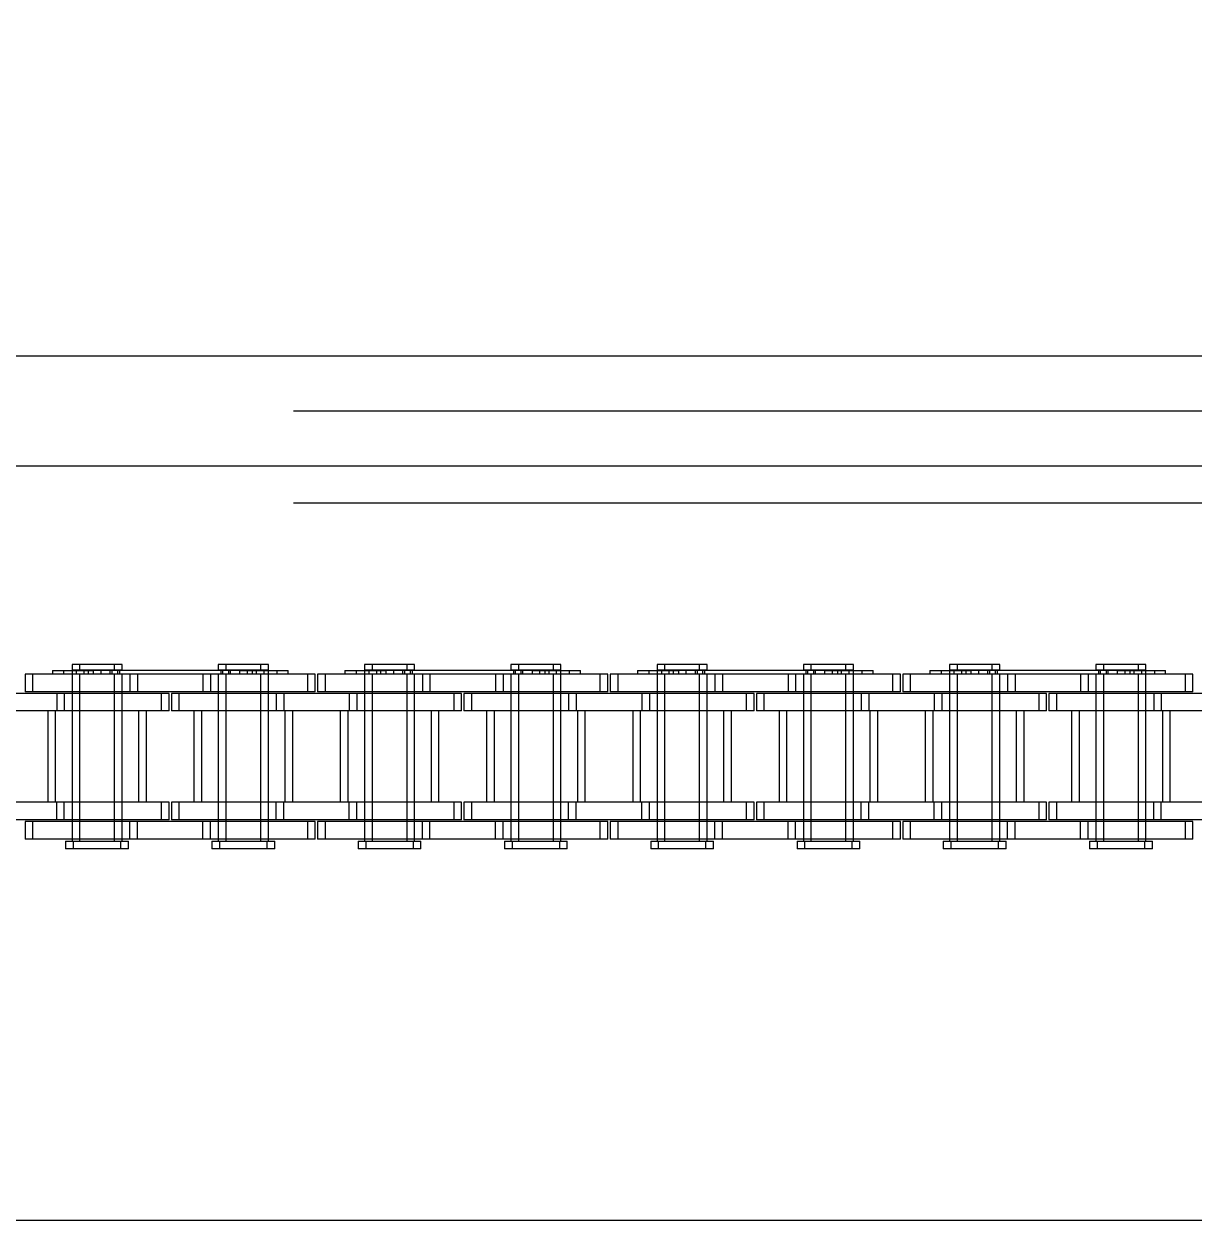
# Model space of a CAD drawing. Header units: metres. Extents: x 0 to 21025, y 0 to 14850.
# Drawn here: x 4942.5 to 5044.1, y 9261.1 to 9365 of the extents above; entities that cross this region are included whole.
import ezdxf

# ---------------------------------------------------------------- set-up
doc = ezdxf.new("R2010")
doc.units = ezdxf.units.M
doc.header["$LTSCALE"] = 25
doc.linetypes.add('HIDDEN2', pattern=[4.7625, 3.175, -1.5875])
for name, color, linetype in [('SL1', 8, 'Continuous'), ('SL4', 4, 'Continuous'), ('ST1', 7, 'HIDDEN2')]:
    doc.layers.add(name, color=color, linetype=linetype)

msp = doc.modelspace()

# ---------------------------------------------------------------- linework, layer by layer
at = {"layer": 'SL1'}
for radius, start, end in [(1916, 144.463607, 163.964491), (1908, 144.699411, 163.77037)]:
    msp.add_arc((6679.759, 8813.884), radius, start, end, dxfattribs=at)
at = {"layer": 'SL4'}
for p, q in [((5828.739, 9336.149), (4878.736, 9336.149)), ((4878.736, 9326.624), (5668.499, 9326.624)), ((4878.736, 9261.149), (5544.314, 9261.149))]:
    msp.add_line(p, q, dxfattribs=at)
at = {"layer": 'ST1'}
for p, q in [((5878.736, 9331.386), (4878.736, 9331.386)), ((4878.736, 9326.624), (5668.499, 9326.624)), ((5878.736, 9323.386), (4878.736, 9323.386)), ((4951.71, 9308.541), (4942.615, 9308.541)), ((4942.615, 9308.541), (4942.615, 9307.021)), ((4943.27, 9308.541), (4943.27, 9307.021)), ((4944.983, 9308.873), (4948.535, 9308.873)), ((4944.983, 9308.873), (4944.983, 9308.541)), ((4945.959, 9308.873), (4945.959, 9308.541)), ((4950.38, 9309.384), (4946.69, 9309.384)), ((4946.69, 9309.384), (4946.69, 9308.91)), ((4946.69, 9308.91), (4950.38, 9308.91)), ((4946.69, 9308.873), (4946.69, 9307.021)), ((4946.69, 9308.541), (4946.69, 9294.042)), ((4947.059, 9308.91), (4947.059, 9308.541)), ((4947.345, 9309.384), (4947.345, 9308.91)), ((4947.345, 9308.541), (4947.345, 9307.021)), ((4947.345, 9308.541), (4947.345, 9294.042)), ((4947.714, 9308.91), (4947.714, 9308.541)), ((4948.083, 9308.873), (4948.083, 9308.541)), ((4948.535, 9308.873), (4948.535, 9308.541)), ((4961.235, 9308.873), (4948.535, 9308.873)), ((4949.19, 9308.873), (4949.19, 9308.541)), ((4950.011, 9308.541), (4950.011, 9308.91)), ((4950.154, 9308.873), (4950.154, 9308.541)), ((4951.035, 9309.384), (4950.38, 9309.384)), ((4950.38, 9308.91), (4950.38, 9309.384)), ((4950.38, 9308.91), (4951.035, 9308.91)), ((4950.38, 9307.021), (4950.38, 9308.541)), ((4950.38, 9294.042), (4950.38, 9308.541)), ((4950.666, 9308.541), (4950.666, 9308.91)), ((4950.809, 9308.873), (4950.809, 9308.541)), ((4951.035, 9308.91), (4951.035, 9309.384)), ((4951.035, 9307.021), (4951.035, 9308.541)), ((4951.035, 9294.042), (4951.035, 9308.541)), ((4951.71, 9308.541), (4951.71, 9307.021)), ((4958.06, 9308.541), (4951.71, 9308.541)), ((4952.365, 9308.541), (4952.365, 9307.021)), ((4958.06, 9308.541), (4958.06, 9307.021)), ((4967.155, 9308.541), (4958.06, 9308.541)), ((4958.715, 9308.541), (4958.715, 9307.021)), ((4963.08, 9309.384), (4959.39, 9309.384)), ((4959.39, 9309.384), (4959.39, 9308.91)), ((4959.39, 9308.91), (4963.08, 9308.91)), ((4959.39, 9308.541), (4959.39, 9307.021)), ((4959.39, 9308.541), (4959.39, 9294.042)), ((4959.616, 9308.873), (4959.616, 9308.541)), ((4959.759, 9308.91), (4959.759, 9308.541)), ((4960.045, 9309.384), (4960.045, 9308.91)), ((4960.045, 9308.541), (4960.045, 9307.021)), ((4960.045, 9308.541), (4960.045, 9294.042)), ((4960.271, 9308.873), (4960.271, 9308.541)), ((4960.414, 9308.91), (4960.414, 9308.541)), ((4961.235, 9308.873), (4961.235, 9308.541)), ((4961.235, 9308.873), (4964.465, 9308.873)), ((4961.89, 9308.873), (4961.89, 9308.541)), ((4962.342, 9308.873), (4962.342, 9308.541)), ((4962.711, 9308.541), (4962.711, 9308.91)), ((4963.735, 9309.384), (4963.08, 9309.384)), ((4963.08, 9308.91), (4963.08, 9309.384)), ((4963.08, 9308.91), (4963.735, 9308.91)), ((4963.08, 9307.021), (4963.08, 9308.541)), ((4963.08, 9294.042), (4963.08, 9308.541)), ((4963.366, 9308.541), (4963.366, 9308.91)), ((4963.735, 9308.91), (4963.735, 9309.384)), ((4963.735, 9307.021), (4963.735, 9308.873)), ((4963.735, 9294.042), (4963.735, 9308.541)), ((4964.465, 9308.873), (4964.465, 9308.541)), ((4964.465, 9308.873), (4965.442, 9308.873)), ((4965.442, 9308.541), (4965.442, 9308.873)), ((4967.81, 9308.541), (4967.155, 9308.541)), ((4967.155, 9307.021), (4967.155, 9308.541)), ((4967.81, 9307.021), (4967.81, 9308.541)), ((4977.11, 9308.541), (4968.015, 9308.541)), ((4968.015, 9308.541), (4968.015, 9307.021)), ((4968.67, 9308.541), (4968.67, 9307.021)), ((4970.383, 9308.873), (4973.935, 9308.873)), ((4970.383, 9308.873), (4970.383, 9308.541)), ((4971.359, 9308.873), (4971.359, 9308.541)), ((4975.78, 9309.384), (4972.09, 9309.384)), ((4972.09, 9309.384), (4972.09, 9308.91)), ((4972.09, 9308.91), (4975.78, 9308.91)), ((4972.09, 9308.873), (4972.09, 9307.021)), ((4972.09, 9308.541), (4972.09, 9294.042)), ((4972.459, 9308.91), (4972.459, 9308.541)), ((4972.745, 9309.384), (4972.745, 9308.91)), ((4972.745, 9308.541), (4972.745, 9307.021)), ((4972.745, 9308.541), (4972.745, 9294.042)), ((4973.114, 9308.91), (4973.114, 9308.541)), ((4973.483, 9308.873), (4973.483, 9308.541)), ((4973.935, 9308.873), (4973.935, 9308.541)), ((4986.635, 9308.873), (4973.935, 9308.873)), ((4974.59, 9308.873), (4974.59, 9308.541)), ((4975.411, 9308.541), (4975.411, 9308.91)), ((4975.554, 9308.873), (4975.554, 9308.541)), ((4976.435, 9309.384), (4975.78, 9309.384)), ((4975.78, 9308.91), (4975.78, 9309.384)), ((4975.78, 9308.91), (4976.435, 9308.91)), ((4975.78, 9307.021), (4975.78, 9308.541)), ((4975.78, 9294.042), (4975.78, 9308.541)), ((4976.066, 9308.541), (4976.066, 9308.91)), ((4976.209, 9308.873), (4976.209, 9308.541)), ((4976.435, 9308.91), (4976.435, 9309.384)), ((4976.435, 9307.021), (4976.435, 9308.541)), ((4976.435, 9294.042), (4976.435, 9308.541)), ((4977.11, 9308.541), (4977.11, 9307.021)), ((4983.46, 9308.541), (4977.11, 9308.541)), ((4977.765, 9308.541), (4977.765, 9307.021)), ((4983.46, 9308.541), (4983.46, 9307.021)), ((4992.555, 9308.541), (4983.46, 9308.541)), ((4984.115, 9308.541), (4984.115, 9307.021)), ((4988.48, 9309.384), (4984.79, 9309.384)), ((4984.79, 9309.384), (4984.79, 9308.91)), ((4984.79, 9308.91), (4988.48, 9308.91)), ((4984.79, 9308.541), (4984.79, 9307.021)), ((4984.79, 9308.541), (4984.79, 9294.042)), ((4985.016, 9308.873), (4985.016, 9308.541)), ((4985.159, 9308.91), (4985.159, 9308.541)), ((4985.445, 9309.384), (4985.445, 9308.91)), ((4985.445, 9308.541), (4985.445, 9307.021)), ((4985.445, 9308.541), (4985.445, 9294.042)), ((4985.671, 9308.873), (4985.671, 9308.541)), ((4985.814, 9308.91), (4985.814, 9308.541)), ((4986.635, 9308.873), (4986.635, 9308.541)), ((4986.635, 9308.873), (4989.865, 9308.873)), ((4987.29, 9308.873), (4987.29, 9308.541)), ((4987.742, 9308.873), (4987.742, 9308.541)), ((4988.111, 9308.541), (4988.111, 9308.91)), ((4989.135, 9309.384), (4988.48, 9309.384)), ((4988.48, 9308.91), (4988.48, 9309.384)), ((4988.48, 9308.91), (4989.135, 9308.91)), ((4988.48, 9307.021), (4988.48, 9308.541)), ((4988.48, 9294.042), (4988.48, 9308.541)), ((4988.766, 9308.541), (4988.766, 9308.91)), ((4989.135, 9308.91), (4989.135, 9309.384)), ((4989.135, 9307.021), (4989.135, 9308.873)), ((4989.135, 9294.042), (4989.135, 9308.541)), ((4989.865, 9308.873), (4989.865, 9308.541)), ((4989.865, 9308.873), (4990.842, 9308.873)), ((4990.842, 9308.541), (4990.842, 9308.873)), ((4993.21, 9308.541), (4992.555, 9308.541)), ((4992.555, 9307.021), (4992.555, 9308.541)), ((4993.21, 9307.021), (4993.21, 9308.541)), ((5002.51, 9308.541), (4993.415, 9308.541)), ((4993.415, 9308.541), (4993.415, 9307.021)), ((4994.07, 9308.541), (4994.07, 9307.021)), ((4995.783, 9308.873), (4999.335, 9308.873)), ((4995.783, 9308.873), (4995.783, 9308.541)), ((4996.759, 9308.873), (4996.759, 9308.541)), ((5001.18, 9309.384), (4997.49, 9309.384)), ((4997.49, 9309.384), (4997.49, 9308.91)), ((4997.49, 9308.91), (5001.18, 9308.91)), ((4997.49, 9308.873), (4997.49, 9307.021)), ((4997.49, 9308.541), (4997.49, 9294.042)), ((4997.859, 9308.91), (4997.859, 9308.541)), ((4998.145, 9309.384), (4998.145, 9308.91)), ((4998.145, 9308.541), (4998.145, 9307.021)), ((4998.145, 9308.541), (4998.145, 9294.042)), ((4998.514, 9308.91), (4998.514, 9308.541)), ((4998.883, 9308.873), (4998.883, 9308.541)), ((4999.335, 9308.873), (4999.335, 9308.541)), ((5012.035, 9308.873), (4999.335, 9308.873)), ((4999.99, 9308.873), (4999.99, 9308.541)), ((5000.811, 9308.541), (5000.811, 9308.91)), ((5000.954, 9308.873), (5000.954, 9308.541)), ((5001.835, 9309.384), (5001.18, 9309.384)), ((5001.18, 9308.91), (5001.18, 9309.384)), ((5001.18, 9308.91), (5001.835, 9308.91)), ((5001.18, 9307.021), (5001.18, 9308.541)), ((5001.18, 9294.042), (5001.18, 9308.541)), ((5001.466, 9308.541), (5001.466, 9308.91)), ((5001.609, 9308.873), (5001.609, 9308.541)), ((5001.835, 9308.91), (5001.835, 9309.384)), ((5001.835, 9307.021), (5001.835, 9308.541)), ((5001.835, 9294.042), (5001.835, 9308.541)), ((5002.51, 9308.541), (5002.51, 9307.021)), ((5008.86, 9308.541), (5002.51, 9308.541)), ((5003.165, 9308.541), (5003.165, 9307.021)), ((5008.86, 9308.541), (5008.86, 9307.021)), ((5017.955, 9308.541), (5008.86, 9308.541)), ((5009.515, 9308.541), (5009.515, 9307.021)), ((5013.879, 9309.384), (5010.189, 9309.384)), ((5010.189, 9309.384), (5010.189, 9308.91)), ((5010.189, 9308.91), (5013.879, 9308.91)), ((5010.189, 9308.541), (5010.189, 9307.021)), ((5010.189, 9308.541), (5010.189, 9294.042)), ((5010.415, 9308.873), (5010.415, 9308.541)), ((5010.559, 9308.91), (5010.559, 9308.541)), ((5010.845, 9309.384), (5010.845, 9308.91)), ((5010.845, 9308.541), (5010.845, 9307.021)), ((5010.845, 9308.541), (5010.845, 9294.042)), ((5011.071, 9308.873), (5011.071, 9308.541)), ((5011.214, 9308.91), (5011.214, 9308.541)), ((5012.035, 9308.873), (5012.035, 9308.541)), ((5012.035, 9308.873), (5015.265, 9308.873)), ((5012.69, 9308.873), (5012.69, 9308.541)), ((5013.142, 9308.873), (5013.142, 9308.541)), ((5013.511, 9308.541), (5013.511, 9308.91)), ((5014.535, 9309.384), (5013.879, 9309.384)), ((5013.879, 9308.91), (5013.879, 9309.384)), ((5013.879, 9308.91), (5014.535, 9308.91)), ((5013.879, 9307.021), (5013.879, 9308.541)), ((5013.879, 9294.042), (5013.879, 9308.541)), ((5014.166, 9308.541), (5014.166, 9308.91)), ((5014.535, 9308.91), (5014.535, 9309.384)), ((5014.535, 9307.021), (5014.535, 9308.873)), ((5014.535, 9294.042), (5014.535, 9308.541)), ((5015.265, 9308.873), (5015.265, 9308.541)), ((5015.265, 9308.873), (5016.242, 9308.873)), ((5016.242, 9308.541), (5016.242, 9308.873)), ((5018.61, 9308.541), (5017.955, 9308.541)), ((5017.955, 9307.021), (5017.955, 9308.541)), ((5018.61, 9307.021), (5018.61, 9308.541)), ((5027.909, 9308.541), (5018.814, 9308.541)), ((5018.814, 9308.541), (5018.814, 9307.021)), ((5019.47, 9308.541), (5019.47, 9307.021)), ((5021.182, 9308.873), (5024.734, 9308.873)), ((5021.182, 9308.873), (5021.182, 9308.541)), ((5022.159, 9308.873), (5022.159, 9308.541)), ((5026.579, 9309.384), (5022.889, 9309.384)), ((5022.889, 9309.384), (5022.889, 9308.91)), ((5022.889, 9308.91), (5026.579, 9308.91)), ((5022.889, 9308.873), (5022.889, 9307.021)), ((5022.889, 9308.541), (5022.889, 9294.042)), ((5023.258, 9308.91), (5023.258, 9308.541)), ((5023.545, 9309.384), (5023.545, 9308.91)), ((5023.545, 9308.541), (5023.545, 9307.021)), ((5023.545, 9308.541), (5023.545, 9294.042)), ((5023.914, 9308.91), (5023.914, 9308.541)), ((5024.283, 9308.873), (5024.283, 9308.541)), ((5024.734, 9308.873), (5024.734, 9308.541)), ((5037.434, 9308.873), (5024.734, 9308.873)), ((5025.39, 9308.873), (5025.39, 9308.541)), ((5026.21, 9308.541), (5026.21, 9308.91)), ((5026.354, 9308.873), (5026.354, 9308.541)), ((5027.235, 9309.384), (5026.579, 9309.384)), ((5026.579, 9308.91), (5026.579, 9309.384)), ((5026.579, 9308.91), (5027.235, 9308.91)), ((5026.579, 9307.021), (5026.579, 9308.541)), ((5026.579, 9294.042), (5026.579, 9308.541)), ((5026.866, 9308.541), (5026.866, 9308.91)), ((5027.009, 9308.873), (5027.009, 9308.541)), ((5027.235, 9308.91), (5027.235, 9309.384)), ((5027.235, 9307.021), (5027.235, 9308.541)), ((5027.235, 9294.042), (5027.235, 9308.541)), ((5027.909, 9308.541), (5027.909, 9307.021)), ((5034.259, 9308.541), (5027.909, 9308.541)), ((5028.565, 9308.541), (5028.565, 9307.021)), ((5034.259, 9308.541), (5034.259, 9307.021)), ((5043.354, 9308.541), (5034.259, 9308.541)), ((5034.915, 9308.541), (5034.915, 9307.021)), ((5039.279, 9309.384), (5035.589, 9309.384)), ((5035.589, 9309.384), (5035.589, 9308.91)), ((5035.589, 9308.91), (5039.279, 9308.91)), ((5035.589, 9308.541), (5035.589, 9307.021)), ((5035.589, 9308.541), (5035.589, 9294.042)), ((5035.815, 9308.873), (5035.815, 9308.541)), ((5035.958, 9308.91), (5035.958, 9308.541)), ((5036.245, 9309.384), (5036.245, 9308.91)), ((5036.245, 9308.541), (5036.245, 9307.021)), ((5036.245, 9308.541), (5036.245, 9294.042)), ((5036.471, 9308.873), (5036.471, 9308.541)), ((5036.614, 9308.91), (5036.614, 9308.541)), ((5037.434, 9308.873), (5037.434, 9308.541)), ((5037.434, 9308.873), (5040.665, 9308.873)), ((5038.09, 9308.873), (5038.09, 9308.541)), ((5038.541, 9308.873), (5038.541, 9308.541)), ((5038.91, 9308.541), (5038.91, 9308.91)), ((5039.935, 9309.384), (5039.279, 9309.384)), ((5039.279, 9308.91), (5039.279, 9309.384)), ((5039.279, 9308.91), (5039.935, 9308.91)), ((5039.279, 9307.021), (5039.279, 9308.541)), ((5039.279, 9294.042), (5039.279, 9308.541)), ((5039.566, 9308.541), (5039.566, 9308.91)), ((5039.935, 9308.91), (5039.935, 9309.384)), ((5039.935, 9307.021), (5039.935, 9308.873)), ((5039.935, 9294.042), (5039.935, 9308.541)), ((5040.665, 9308.873), (5040.665, 9308.541)), ((5040.665, 9308.873), (5041.642, 9308.873)), ((5041.642, 9308.541), (5041.642, 9308.873)), ((5044.01, 9308.541), (5043.354, 9308.541)), ((5043.354, 9307.021), (5043.354, 9308.541)), ((5044.01, 9307.021), (5044.01, 9308.541)), ((4945.36, 9306.869), (4939.01, 9306.869)), ((4951.71, 9307.021), (4942.615, 9307.021)), ((4945.36, 9306.869), (4945.36, 9305.349)), ((4954.455, 9306.869), (4945.36, 9306.869)), ((4946.015, 9306.869), (4946.015, 9305.349)), ((4946.69, 9306.869), (4946.69, 9305.349)), ((4947.345, 9306.869), (4947.345, 9305.349)), ((4950.38, 9305.349), (4950.38, 9306.869)), ((4951.035, 9305.349), (4951.035, 9306.869)), ((4958.06, 9307.021), (4951.71, 9307.021)), ((4955.11, 9306.869), (4954.455, 9306.869)), ((4954.455, 9305.349), (4954.455, 9306.869)), ((4955.11, 9305.349), (4955.11, 9306.869)), ((4964.41, 9306.869), (4955.315, 9306.869)), ((4955.315, 9306.869), (4955.315, 9305.349)), ((4955.97, 9306.869), (4955.97, 9305.349)), ((4967.155, 9307.021), (4958.06, 9307.021)), ((4959.39, 9306.869), (4959.39, 9305.349)), ((4960.045, 9306.869), (4960.045, 9305.349)), ((4963.08, 9305.349), (4963.08, 9306.869)), ((4963.735, 9305.349), (4963.735, 9306.869)), ((4964.41, 9306.869), (4964.41, 9305.349)), ((4970.76, 9306.869), (4964.41, 9306.869)), ((4965.065, 9306.869), (4965.065, 9305.349)), ((4967.81, 9307.021), (4967.155, 9307.021)), ((4977.11, 9307.021), (4968.015, 9307.021)), ((4970.76, 9306.869), (4970.76, 9305.349)), ((4979.855, 9306.869), (4970.76, 9306.869)), ((4971.415, 9306.869), (4971.415, 9305.349)), ((4972.09, 9306.869), (4972.09, 9305.349)), ((4972.745, 9306.869), (4972.745, 9305.349)), ((4975.78, 9305.349), (4975.78, 9306.869)), ((4976.435, 9305.349), (4976.435, 9306.869)), ((4983.46, 9307.021), (4977.11, 9307.021)), ((4980.51, 9306.869), (4979.855, 9306.869)), ((4979.855, 9305.349), (4979.855, 9306.869)), ((4980.51, 9305.349), (4980.51, 9306.869)), ((4989.81, 9306.869), (4980.715, 9306.869)), ((4980.715, 9306.869), (4980.715, 9305.349)), ((4981.37, 9306.869), (4981.37, 9305.349)), ((4992.555, 9307.021), (4983.46, 9307.021)), ((4984.79, 9306.869), (4984.79, 9305.349)), ((4985.445, 9306.869), (4985.445, 9305.349)), ((4988.48, 9305.349), (4988.48, 9306.869)), ((4989.135, 9305.349), (4989.135, 9306.869)), ((4989.81, 9306.869), (4989.81, 9305.349)), ((4996.16, 9306.869), (4989.81, 9306.869)), ((4990.465, 9306.869), (4990.465, 9305.349)), ((4993.21, 9307.021), (4992.555, 9307.021)), ((5002.51, 9307.021), (4993.415, 9307.021)), ((4996.16, 9306.869), (4996.16, 9305.349)), ((5005.255, 9306.869), (4996.16, 9306.869)), ((4996.815, 9306.869), (4996.815, 9305.349)), ((4997.49, 9306.869), (4997.49, 9305.349)), ((4998.145, 9306.869), (4998.145, 9305.349)), ((5001.18, 9305.349), (5001.18, 9306.869)), ((5001.835, 9305.349), (5001.835, 9306.869)), ((5008.86, 9307.021), (5002.51, 9307.021)), ((5005.91, 9306.869), (5005.255, 9306.869)), ((5005.255, 9305.349), (5005.255, 9306.869)), ((5005.91, 9305.349), (5005.91, 9306.869)), ((5015.209, 9306.869), (5006.114, 9306.869)), ((5006.114, 9306.869), (5006.114, 9305.349)), ((5006.77, 9306.869), (5006.77, 9305.349)), ((5017.955, 9307.021), (5008.86, 9307.021)), ((5010.189, 9306.869), (5010.189, 9305.349)), ((5010.845, 9306.869), (5010.845, 9305.349)), ((5013.879, 9305.349), (5013.879, 9306.869)), ((5014.535, 9305.349), (5014.535, 9306.869)), ((5015.209, 9306.869), (5015.209, 9305.349)), ((5021.559, 9306.869), (5015.209, 9306.869)), ((5015.865, 9306.869), (5015.865, 9305.349)), ((5018.61, 9307.021), (5017.955, 9307.021)), ((5027.909, 9307.021), (5018.814, 9307.021)), ((5021.559, 9306.869), (5021.559, 9305.349)), ((5030.654, 9306.869), (5021.559, 9306.869)), ((5022.215, 9306.869), (5022.215, 9305.349)), ((5022.889, 9306.869), (5022.889, 9305.349)), ((5023.545, 9306.869), (5023.545, 9305.349)), ((5026.579, 9305.349), (5026.579, 9306.869)), ((5027.235, 9305.349), (5027.235, 9306.869)), ((5034.259, 9307.021), (5027.909, 9307.021)), ((5031.31, 9306.869), (5030.654, 9306.869)), ((5030.654, 9305.349), (5030.654, 9306.869)), ((5031.31, 9305.349), (5031.31, 9306.869)), ((5040.609, 9306.869), (5031.514, 9306.869)), ((5031.514, 9306.869), (5031.514, 9305.349)), ((5032.17, 9306.869), (5032.17, 9305.349)), ((5043.354, 9307.021), (5034.259, 9307.021)), ((5035.589, 9306.869), (5035.589, 9305.349)), ((5036.245, 9306.869), (5036.245, 9305.349)), ((5039.279, 9305.349), (5039.279, 9306.869)), ((5039.935, 9305.349), (5039.935, 9306.869)), ((5040.609, 9306.869), (5040.609, 9305.349)), ((5046.959, 9306.869), (5040.609, 9306.869)), ((5041.265, 9306.869), (5041.265, 9305.349)), ((5044.01, 9307.021), (5043.354, 9307.021)), ((4945.36, 9305.349), (4939.01, 9305.349)), ((4944.575, 9305.349), (4944.575, 9297.419)), ((4945.23, 9305.349), (4945.23, 9297.419)), ((4954.455, 9305.349), (4945.36, 9305.349)), ((4946.69, 9305.349), (4946.69, 9297.419)), ((4947.345, 9305.349), (4947.345, 9297.419)), ((4950.38, 9297.419), (4950.38, 9305.349)), ((4951.035, 9297.419), (4951.035, 9305.349)), ((4952.495, 9297.419), (4952.495, 9305.349)), ((4953.15, 9297.419), (4953.15, 9305.349)), ((4955.11, 9305.349), (4954.455, 9305.349)), ((4964.41, 9305.349), (4955.315, 9305.349)), ((4957.275, 9305.349), (4957.275, 9297.419)), ((4957.93, 9305.349), (4957.93, 9297.419)), ((4959.39, 9305.349), (4959.39, 9297.419)), ((4960.045, 9305.349), (4960.045, 9297.419)), ((4963.08, 9297.419), (4963.08, 9305.349)), ((4963.735, 9297.419), (4963.735, 9305.349)), ((4970.76, 9305.349), (4964.41, 9305.349)), ((4965.195, 9297.419), (4965.195, 9305.349)), ((4965.85, 9297.419), (4965.85, 9305.349)), ((4969.975, 9305.349), (4969.975, 9297.419)), ((4970.63, 9305.349), (4970.63, 9297.419)), ((4979.855, 9305.349), (4970.76, 9305.349)), ((4972.09, 9305.349), (4972.09, 9297.419)), ((4972.745, 9305.349), (4972.745, 9297.419)), ((4975.78, 9297.419), (4975.78, 9305.349)), ((4976.435, 9297.419), (4976.435, 9305.349)), ((4977.895, 9297.419), (4977.895, 9305.349)), ((4978.55, 9297.419), (4978.55, 9305.349)), ((4980.51, 9305.349), (4979.855, 9305.349)), ((4989.81, 9305.349), (4980.715, 9305.349)), ((4982.675, 9305.349), (4982.675, 9297.419)), ((4983.33, 9305.349), (4983.33, 9297.419)), ((4984.79, 9305.349), (4984.79, 9297.419)), ((4985.445, 9305.349), (4985.445, 9297.419)), ((4988.48, 9297.419), (4988.48, 9305.349)), ((4989.135, 9297.419), (4989.135, 9305.349)), ((4996.16, 9305.349), (4989.81, 9305.349)), ((4990.595, 9297.419), (4990.595, 9305.349)), ((4991.25, 9297.419), (4991.25, 9305.349)), ((4995.375, 9305.349), (4995.375, 9297.419)), ((4996.03, 9305.349), (4996.03, 9297.419)), ((5005.255, 9305.349), (4996.16, 9305.349)), ((4997.49, 9305.349), (4997.49, 9297.419)), ((4998.145, 9305.349), (4998.145, 9297.419)), ((5001.18, 9297.419), (5001.18, 9305.349)), ((5001.835, 9297.419), (5001.835, 9305.349)), ((5003.295, 9297.419), (5003.295, 9305.349)), ((5003.95, 9297.419), (5003.95, 9305.349)), ((5005.91, 9305.349), (5005.255, 9305.349)), ((5015.209, 9305.349), (5006.114, 9305.349)), ((5008.074, 9305.349), (5008.074, 9297.419)), ((5008.73, 9305.349), (5008.73, 9297.419)), ((5010.189, 9305.349), (5010.189, 9297.419)), ((5010.845, 9305.349), (5010.845, 9297.419)), ((5013.879, 9297.419), (5013.879, 9305.349)), ((5014.535, 9297.419), (5014.535, 9305.349)), ((5021.559, 9305.349), (5015.209, 9305.349)), ((5015.994, 9297.419), (5015.994, 9305.349)), ((5016.65, 9297.419), (5016.65, 9305.349)), ((5020.774, 9305.349), (5020.774, 9297.419)), ((5021.43, 9305.349), (5021.43, 9297.419)), ((5030.654, 9305.349), (5021.559, 9305.349)), ((5022.889, 9305.349), (5022.889, 9297.419)), ((5023.545, 9305.349), (5023.545, 9297.419)), ((5026.579, 9297.419), (5026.579, 9305.349)), ((5027.235, 9297.419), (5027.235, 9305.349)), ((5028.694, 9297.419), (5028.694, 9305.349)), ((5029.35, 9297.419), (5029.35, 9305.349)), ((5031.31, 9305.349), (5030.654, 9305.349)), ((5040.609, 9305.349), (5031.514, 9305.349)), ((5033.474, 9305.349), (5033.474, 9297.419)), ((5034.13, 9305.349), (5034.13, 9297.419)), ((5035.589, 9305.349), (5035.589, 9297.419)), ((5036.245, 9305.349), (5036.245, 9297.419)), ((5039.279, 9297.419), (5039.279, 9305.349)), ((5039.935, 9297.419), (5039.935, 9305.349)), ((5046.959, 9305.349), (5040.609, 9305.349)), ((5041.394, 9297.419), (5041.394, 9305.349)), ((5042.05, 9297.419), (5042.05, 9305.349)), ((4945.36, 9297.419), (4939.01, 9297.419)), ((4945.36, 9295.899), (4945.36, 9297.419)), ((4954.455, 9297.419), (4945.36, 9297.419)), ((4946.015, 9295.899), (4946.015, 9297.419)), ((4946.69, 9297.419), (4946.69, 9295.899)), ((4947.345, 9297.419), (4947.345, 9295.899)), ((4950.38, 9295.899), (4950.38, 9297.419)), ((4951.035, 9295.899), (4951.035, 9297.419)), ((4955.11, 9297.419), (4954.455, 9297.419)), ((4954.455, 9295.899), (4954.455, 9297.419)), ((4955.11, 9295.899), (4955.11, 9297.419)), ((4964.41, 9297.419), (4955.315, 9297.419)), ((4955.315, 9297.419), (4955.315, 9295.899)), ((4955.97, 9297.419), (4955.97, 9295.899)), ((4959.39, 9297.419), (4959.39, 9295.899)), ((4960.045, 9297.419), (4960.045, 9295.899)), ((4963.08, 9295.899), (4963.08, 9297.419)), ((4963.735, 9295.899), (4963.735, 9297.419)), ((4964.41, 9295.899), (4964.41, 9297.419)), ((4970.76, 9297.419), (4964.41, 9297.419)), ((4965.065, 9295.899), (4965.065, 9297.419)), ((4970.76, 9295.899), (4970.76, 9297.419)), ((4979.855, 9297.419), (4970.76, 9297.419)), ((4971.415, 9295.899), (4971.415, 9297.419)), ((4972.09, 9297.419), (4972.09, 9295.899)), ((4972.745, 9297.419), (4972.745, 9295.899)), ((4975.78, 9295.899), (4975.78, 9297.419)), ((4976.435, 9295.899), (4976.435, 9297.419)), ((4980.51, 9297.419), (4979.855, 9297.419)), ((4979.855, 9295.899), (4979.855, 9297.419)), ((4980.51, 9295.899), (4980.51, 9297.419)), ((4989.81, 9297.419), (4980.715, 9297.419)), ((4980.715, 9297.419), (4980.715, 9295.899)), ((4981.37, 9297.419), (4981.37, 9295.899)), ((4984.79, 9297.419), (4984.79, 9295.899)), ((4985.445, 9297.419), (4985.445, 9295.899)), ((4988.48, 9295.899), (4988.48, 9297.419)), ((4989.135, 9295.899), (4989.135, 9297.419)), ((4989.81, 9295.899), (4989.81, 9297.419)), ((4996.16, 9297.419), (4989.81, 9297.419)), ((4990.465, 9295.899), (4990.465, 9297.419)), ((4996.16, 9295.899), (4996.16, 9297.419)), ((5005.255, 9297.419), (4996.16, 9297.419)), ((4996.815, 9295.899), (4996.815, 9297.419)), ((4997.49, 9297.419), (4997.49, 9295.899)), ((4998.145, 9297.419), (4998.145, 9295.899)), ((5001.18, 9295.899), (5001.18, 9297.419)), ((5001.835, 9295.899), (5001.835, 9297.419)), ((5005.91, 9297.419), (5005.255, 9297.419)), ((5005.255, 9295.899), (5005.255, 9297.419)), ((5005.91, 9295.899), (5005.91, 9297.419)), ((5015.209, 9297.419), (5006.114, 9297.419)), ((5006.114, 9297.419), (5006.114, 9295.899)), ((5006.77, 9297.419), (5006.77, 9295.899)), ((5010.189, 9297.419), (5010.189, 9295.899)), ((5010.845, 9297.419), (5010.845, 9295.899)), ((5013.879, 9295.899), (5013.879, 9297.419)), ((5014.535, 9295.899), (5014.535, 9297.419)), ((5015.209, 9295.899), (5015.209, 9297.419)), ((5021.559, 9297.419), (5015.209, 9297.419)), ((5015.865, 9295.899), (5015.865, 9297.419)), ((5021.559, 9295.899), (5021.559, 9297.419)), ((5030.654, 9297.419), (5021.559, 9297.419)), ((5022.215, 9295.899), (5022.215, 9297.419)), ((5022.889, 9297.419), (5022.889, 9295.899)), ((5023.545, 9297.419), (5023.545, 9295.899)), ((5026.579, 9295.899), (5026.579, 9297.419)), ((5027.235, 9295.899), (5027.235, 9297.419)), ((5031.31, 9297.419), (5030.654, 9297.419)), ((5030.654, 9295.899), (5030.654, 9297.419)), ((5031.31, 9295.899), (5031.31, 9297.419)), ((5040.609, 9297.419), (5031.514, 9297.419)), ((5031.514, 9297.419), (5031.514, 9295.899)), ((5032.17, 9297.419), (5032.17, 9295.899)), ((5035.589, 9297.419), (5035.589, 9295.899)), ((5036.245, 9297.419), (5036.245, 9295.899)), ((5039.279, 9295.899), (5039.279, 9297.419)), ((5039.935, 9295.899), (5039.935, 9297.419)), ((5040.609, 9295.899), (5040.609, 9297.419)), ((5046.959, 9297.419), (5040.609, 9297.419)), ((5041.265, 9295.899), (5041.265, 9297.419)), ((4945.36, 9295.899), (4939.01, 9295.899)), ((4951.71, 9295.747), (4942.615, 9295.747)), ((4942.615, 9295.747), (4942.615, 9294.227)), ((4943.27, 9295.747), (4943.27, 9294.227)), ((4954.455, 9295.899), (4945.36, 9295.899)), ((4946.69, 9295.747), (4946.69, 9294.227)), ((4947.345, 9295.747), (4947.345, 9294.227)), ((4950.38, 9294.227), (4950.38, 9295.747)), ((4951.035, 9294.227), (4951.035, 9295.747)), ((4951.71, 9294.227), (4951.71, 9295.747)), ((4958.06, 9295.747), (4951.71, 9295.747)), ((4952.365, 9294.227), (4952.365, 9295.747)), ((4955.11, 9295.899), (4954.455, 9295.899)), ((4964.41, 9295.899), (4955.315, 9295.899)), ((4958.06, 9294.227), (4958.06, 9295.747)), ((4967.155, 9295.747), (4958.06, 9295.747)), ((4958.715, 9294.227), (4958.715, 9295.747)), ((4959.39, 9295.747), (4959.39, 9294.227)), ((4960.045, 9295.747), (4960.045, 9294.227)), ((4963.08, 9294.227), (4963.08, 9295.747)), ((4963.735, 9294.227), (4963.735, 9295.747)), ((4970.76, 9295.899), (4964.41, 9295.899)), ((4967.81, 9295.747), (4967.155, 9295.747)), ((4967.155, 9294.227), (4967.155, 9295.747)), ((4967.81, 9294.227), (4967.81, 9295.747)), ((4977.11, 9295.747), (4968.015, 9295.747)), ((4968.015, 9295.747), (4968.015, 9294.227)), ((4968.67, 9295.747), (4968.67, 9294.227)), ((4979.855, 9295.899), (4970.76, 9295.899)), ((4972.09, 9295.747), (4972.09, 9294.227)), ((4972.745, 9295.747), (4972.745, 9294.227)), ((4975.78, 9294.227), (4975.78, 9295.747)), ((4976.435, 9294.227), (4976.435, 9295.747)), ((4977.11, 9294.227), (4977.11, 9295.747)), ((4983.46, 9295.747), (4977.11, 9295.747)), ((4977.765, 9294.227), (4977.765, 9295.747)), ((4980.51, 9295.899), (4979.855, 9295.899)), ((4989.81, 9295.899), (4980.715, 9295.899)), ((4983.46, 9294.227), (4983.46, 9295.747)), ((4992.555, 9295.747), (4983.46, 9295.747)), ((4984.115, 9294.227), (4984.115, 9295.747)), ((4984.79, 9295.747), (4984.79, 9294.227)), ((4985.445, 9295.747), (4985.445, 9294.227)), ((4988.48, 9294.227), (4988.48, 9295.747)), ((4989.135, 9294.227), (4989.135, 9295.747)), ((4996.16, 9295.899), (4989.81, 9295.899)), ((4993.21, 9295.747), (4992.555, 9295.747)), ((4992.555, 9294.227), (4992.555, 9295.747)), ((4993.21, 9294.227), (4993.21, 9295.747)), ((5002.51, 9295.747), (4993.415, 9295.747)), ((4993.415, 9295.747), (4993.415, 9294.227)), ((4994.07, 9295.747), (4994.07, 9294.227)), ((5005.255, 9295.899), (4996.16, 9295.899)), ((4997.49, 9295.747), (4997.49, 9294.227)), ((4998.145, 9295.747), (4998.145, 9294.227)), ((5001.18, 9294.227), (5001.18, 9295.747)), ((5001.835, 9294.227), (5001.835, 9295.747)), ((5002.51, 9294.227), (5002.51, 9295.747)), ((5008.86, 9295.747), (5002.51, 9295.747)), ((5003.165, 9294.227), (5003.165, 9295.747)), ((5005.91, 9295.899), (5005.255, 9295.899)), ((5015.209, 9295.899), (5006.114, 9295.899)), ((5008.86, 9294.227), (5008.86, 9295.747)), ((5017.955, 9295.747), (5008.86, 9295.747)), ((5009.515, 9294.227), (5009.515, 9295.747)), ((5010.189, 9295.747), (5010.189, 9294.227)), ((5010.845, 9295.747), (5010.845, 9294.227)), ((5013.879, 9294.227), (5013.879, 9295.747)), ((5014.535, 9294.227), (5014.535, 9295.747)), ((5021.559, 9295.899), (5015.209, 9295.899)), ((5018.61, 9295.747), (5017.955, 9295.747)), ((5017.955, 9294.227), (5017.955, 9295.747)), ((5018.61, 9294.227), (5018.61, 9295.747)), ((5027.909, 9295.747), (5018.814, 9295.747)), ((5018.814, 9295.747), (5018.814, 9294.227)), ((5019.47, 9295.747), (5019.47, 9294.227)), ((5030.654, 9295.899), (5021.559, 9295.899)), ((5022.889, 9295.747), (5022.889, 9294.227)), ((5023.545, 9295.747), (5023.545, 9294.227)), ((5026.579, 9294.227), (5026.579, 9295.747)), ((5027.235, 9294.227), (5027.235, 9295.747)), ((5027.909, 9294.227), (5027.909, 9295.747)), ((5034.259, 9295.747), (5027.909, 9295.747)), ((5028.565, 9294.227), (5028.565, 9295.747)), ((5031.31, 9295.899), (5030.654, 9295.899)), ((5040.609, 9295.899), (5031.514, 9295.899)), ((5034.259, 9294.227), (5034.259, 9295.747)), ((5043.354, 9295.747), (5034.259, 9295.747)), ((5034.915, 9294.227), (5034.915, 9295.747)), ((5035.589, 9295.747), (5035.589, 9294.227)), ((5036.245, 9295.747), (5036.245, 9294.227)), ((5039.279, 9294.227), (5039.279, 9295.747)), ((5039.935, 9294.227), (5039.935, 9295.747)), ((5046.959, 9295.899), (5040.609, 9295.899)), ((5044.01, 9295.747), (5043.354, 9295.747)), ((5043.354, 9294.227), (5043.354, 9295.747)), ((5044.01, 9294.227), (5044.01, 9295.747)), ((4951.71, 9294.227), (4942.615, 9294.227)), ((4946.136, 9294.042), (4950.933, 9294.042)), ((4946.136, 9294.042), (4946.136, 9293.384)), ((4946.791, 9294.042), (4946.791, 9293.384)), ((4950.933, 9294.042), (4951.588, 9294.042)), ((4950.933, 9293.384), (4950.933, 9294.042)), ((4951.588, 9293.384), (4951.588, 9294.042)), ((4958.06, 9294.227), (4951.71, 9294.227)), ((4967.155, 9294.227), (4958.06, 9294.227)), ((4958.836, 9294.042), (4963.633, 9294.042)), ((4958.836, 9294.042), (4958.836, 9293.384)), ((4959.491, 9294.042), (4959.491, 9293.384)), ((4963.633, 9294.042), (4964.288, 9294.042)), ((4963.633, 9293.384), (4963.633, 9294.042)), ((4964.288, 9293.384), (4964.288, 9294.042)), ((4967.81, 9294.227), (4967.155, 9294.227)), ((4977.11, 9294.227), (4968.015, 9294.227)), ((4971.536, 9294.042), (4976.333, 9294.042)), ((4971.536, 9294.042), (4971.536, 9293.384)), ((4972.191, 9294.042), (4972.191, 9293.384)), ((4976.333, 9294.042), (4976.988, 9294.042)), ((4976.333, 9293.384), (4976.333, 9294.042)), ((4976.988, 9293.384), (4976.988, 9294.042)), ((4983.46, 9294.227), (4977.11, 9294.227)), ((4992.555, 9294.227), (4983.46, 9294.227)), ((4984.236, 9294.042), (4989.033, 9294.042)), ((4984.236, 9294.042), (4984.236, 9293.384)), ((4984.891, 9294.042), (4984.891, 9293.384)), ((4989.033, 9294.042), (4989.688, 9294.042)), ((4989.033, 9293.384), (4989.033, 9294.042)), ((4989.688, 9293.384), (4989.688, 9294.042)), ((4993.21, 9294.227), (4992.555, 9294.227)), ((5002.51, 9294.227), (4993.415, 9294.227)), ((4996.936, 9294.042), (5001.733, 9294.042)), ((4996.936, 9294.042), (4996.936, 9293.384)), ((4997.591, 9294.042), (4997.591, 9293.384)), ((5001.733, 9294.042), (5002.388, 9294.042)), ((5001.733, 9293.384), (5001.733, 9294.042)), ((5002.388, 9293.384), (5002.388, 9294.042)), ((5008.86, 9294.227), (5002.51, 9294.227)), ((5017.955, 9294.227), (5008.86, 9294.227)), ((5009.636, 9294.042), (5014.433, 9294.042)), ((5009.636, 9294.042), (5009.636, 9293.384)), ((5010.291, 9294.042), (5010.291, 9293.384)), ((5014.433, 9294.042), (5015.088, 9294.042)), ((5014.433, 9293.384), (5014.433, 9294.042)), ((5015.088, 9293.384), (5015.088, 9294.042)), ((5018.61, 9294.227), (5017.955, 9294.227)), ((5027.909, 9294.227), (5018.814, 9294.227)), ((5022.336, 9294.042), (5027.133, 9294.042)), ((5022.336, 9294.042), (5022.336, 9293.384)), ((5022.991, 9294.042), (5022.991, 9293.384)), ((5027.133, 9294.042), (5027.788, 9294.042)), ((5027.133, 9293.384), (5027.133, 9294.042)), ((5027.788, 9293.384), (5027.788, 9294.042)), ((5034.259, 9294.227), (5027.909, 9294.227)), ((5043.354, 9294.227), (5034.259, 9294.227)), ((5035.036, 9294.042), (5039.833, 9294.042)), ((5035.036, 9294.042), (5035.036, 9293.384)), ((5035.691, 9294.042), (5035.691, 9293.384)), ((5039.833, 9294.042), (5040.488, 9294.042)), ((5039.833, 9293.384), (5039.833, 9294.042)), ((5040.488, 9293.384), (5040.488, 9294.042)), ((5044.01, 9294.227), (5043.354, 9294.227)), ((4950.933, 9293.384), (4946.136, 9293.384)), ((4951.588, 9293.384), (4950.933, 9293.384)), ((4963.633, 9293.384), (4958.836, 9293.384)), ((4964.288, 9293.384), (4963.633, 9293.384)), ((4976.333, 9293.384), (4971.536, 9293.384)), ((4976.988, 9293.384), (4976.333, 9293.384)), ((4989.033, 9293.384), (4984.236, 9293.384)), ((4989.688, 9293.384), (4989.033, 9293.384)), ((5001.733, 9293.384), (4996.936, 9293.384)), ((5002.388, 9293.384), (5001.733, 9293.384)), ((5014.433, 9293.384), (5009.636, 9293.384)), ((5015.088, 9293.384), (5014.433, 9293.384)), ((5027.133, 9293.384), (5022.336, 9293.384)), ((5027.788, 9293.384), (5027.133, 9293.384)), ((5039.833, 9293.384), (5035.036, 9293.384)), ((5040.488, 9293.384), (5039.833, 9293.384))]:
    msp.add_line(p, q, dxfattribs=at)

doc.saveas('drawing.dxf')
